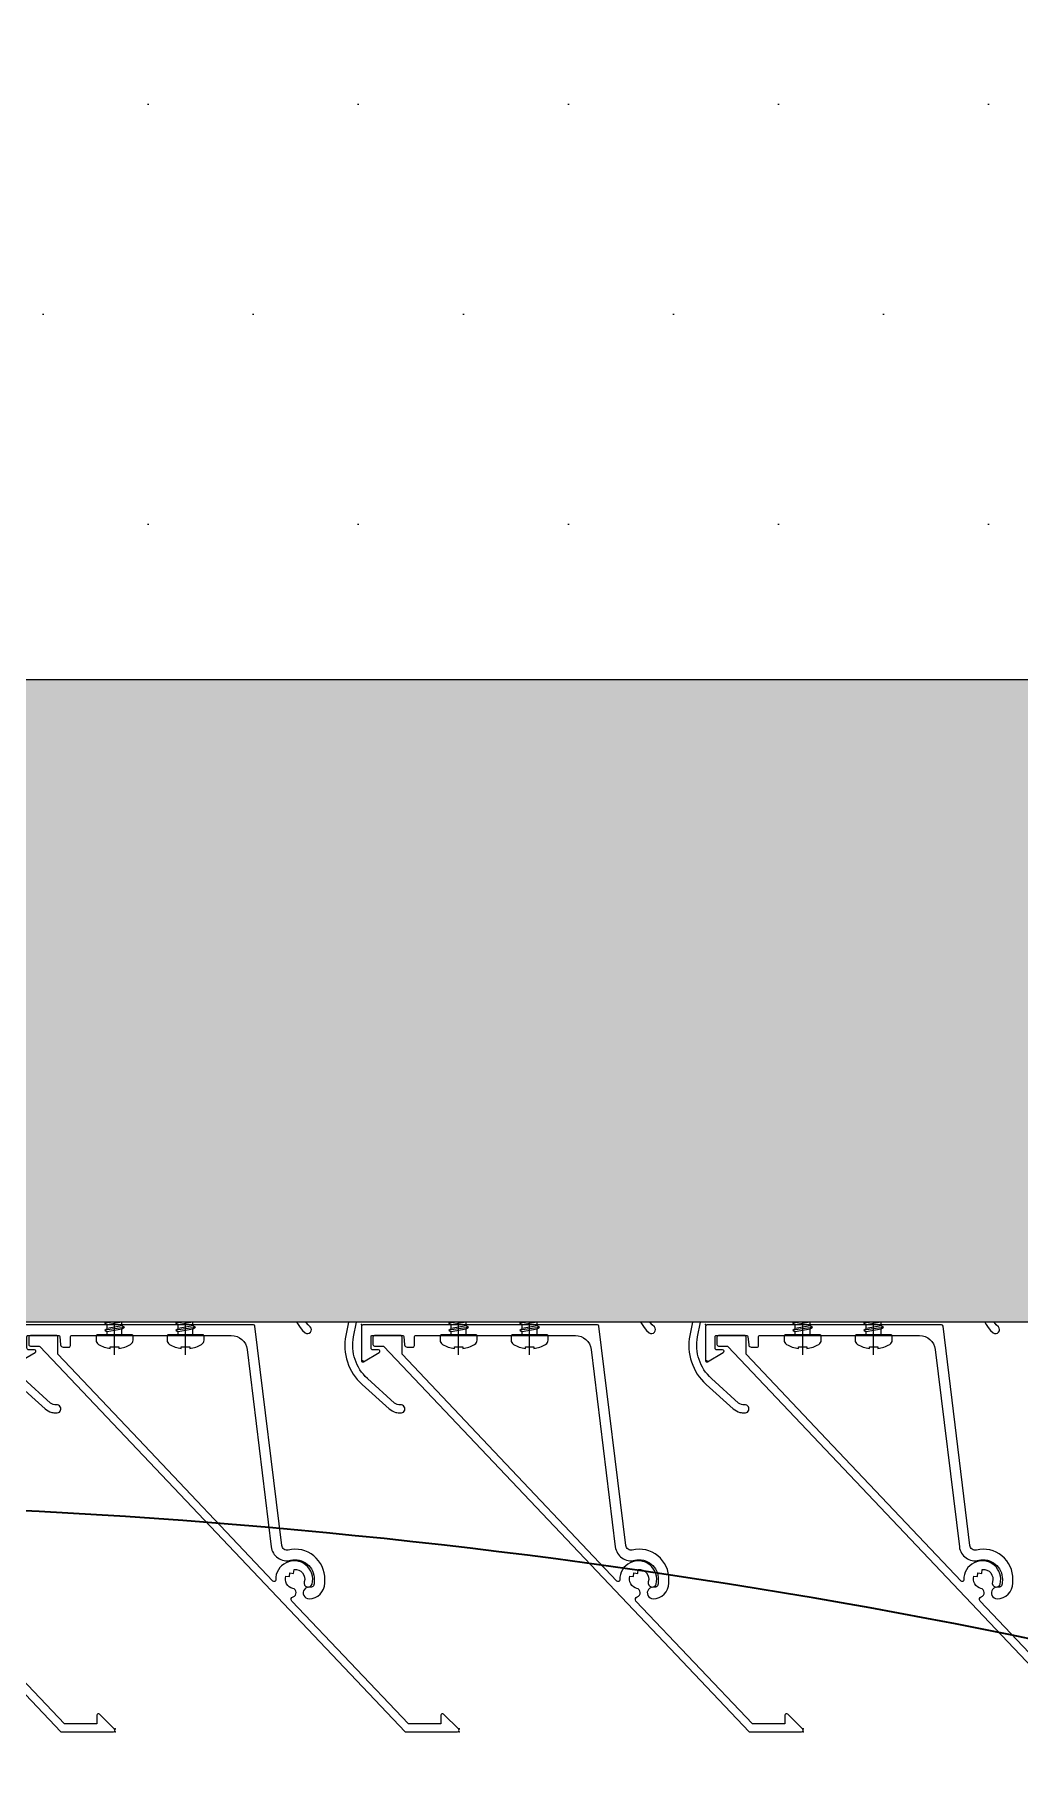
# Model space of a CAD drawing. Header units: millimetres. Extents: x -4391136 to -1798569, y -886572 to -291056.
# Drawn here: x -2454931.5 to -2454745.4, y -393615.9 to -393289.9 of the extents above; entities that cross this region are included whole.
import ezdxf

# ---------------------------------------------------------------- set-up
doc = ezdxf.new("R2010")
doc.units = ezdxf.units.MM
doc.set_wipeout_variables(frame=1)
for name, pattern in [('CENTER', [50.8, 31.75, -6.35, 6.35, -6.35]), ('XKITLINE00', [0]), ('XKITLINE02', [4, 2, -2])]:
    doc.linetypes.add(name, pattern=pattern)
for name, color, linetype in [('000 - STRUCTURE_STEEL_ACCESORIES_HATCH_', 7, 'Continuous'), ('000 - STRUCTURE_STEEL_ACCESORIES_HIDDEN_', 7, 'Continuous'), ('000 - STRUCTURE_STEEL_ACCESORIES_MAIN_COLOR_1', 7, 'Continuous'), ('000 - STRUCTURE_STEEL_FRAMING_CUT_COLOR_4', 7, 'Continuous'), ('000 - STRUCTURE_STEEL_FRAMING_HIDDEN_', 7, 'Continuous'), ('000 - STRUCTURE_STEEL_FRAMING_SUB_COLOR_2', 7, 'Continuous'), ('000 - STRUCTURE_STEEL_FRAMING_WIPEOUT_', 7, 'Continuous'), ('010 - ASPG_ACCESSORIES_MAIN_COLOR_1', 7, 'Continuous'), ('010 - ASPG_EXTR_MAIN_COLOR_2', 7, 'Continuous'), ('010 - ASPG_FLASHING_HATCH_', 7, 'Continuous'), ('010 - ASPG_FLASHING_MAIN_COLOR_2', 7, 'Continuous'), ('010 - ASPG_FLASHING_MAIN_COLOR_4', 7, 'Continuous'), ('010 - ASPG_FLASHING_WIPEOUT_', 7, 'Continuous'), ('010 - ASPG_FRAMING_MAIN_COLOR_1', 7, 'Continuous'), ('010 - ASPG_FRAMING_MAIN_COLOR_2', 7, 'Continuous'), ('010 - ASPG_FRAMING_SUB_COLOR_2', 7, 'Continuous'), ('010 - ASPG_FRAMING_WIPEOUT_', 7, 'Continuous'), ('_PP-Dim', 7, 'Continuous'), ('BOLT & SCREW', 7, 'Continuous'), ('Center Line', 7, 'CENTER'), ('Xref-C-1-PP17-AR-2214-01-B$0$A-GLAZ-CURT', 7, 'Continuous'), ('Xref-C-1-PP17-AR-2214-01-B$0$S-BEAM', 7, 'Continuous'), ('Xref-C-1-PP17-AR-2214-01-B$0$WALL-E', 7, 'Continuous')]:
    doc.layers.add(name, color=color, linetype=linetype)
doc.layers.add('000 - STRUCTURE_STEEL_FRAMING_DEF_SUB', color=7, linetype='Continuous', plot=False)
doc.layers.add('010 - ASPG_EXTR_DEF_SUB', color=7, linetype='Continuous', plot=False)
doc.layers.add('12-GRID', color=7, linetype='CENTER', lineweight=13)
doc.layers.add('SCREW', color=7, linetype='Continuous', lineweight=5)

# ---------------------------------------------------------------- blocks, each defined once
blk = doc.blocks.new('Xref-C-1-PP17-AR-2214-01-B$0$DPA_Curved type B - Curved Type B-31237759-ENTRANCE 2 - LOWER ROOF FLOOR PLAN01-flat-1')
at = {"layer": 'Xref-C-1-PP17-AR-2214-01-B$0$A-GLAZ-CURT', "lineweight": 9}
h = blk.add_hatch(dxfattribs=at)
h.set_pattern_fill('ACET-2D-FP_14', angle=90, style=0, pattern_type=2)
h.set_pattern_definition([(50, (2729937.74, 504833.4), (-459.03375, 385.17505), [76.2, -838.2]), (355, (2729937.7, 504833.4), (65.28253, 746.1827), [60.96, -670.56]), (100.451, (2729998.46, 504828.1), (-693.383, -127.89768), [64.76, -712.36]), (46.184, (2729937.7, 505036.6), (-648.5725, 622.30642), [114.3, -1257.3]), (96.636, (2730028.1, 505022.6), (-1050.5343, -122.21992), [97.14, -1068.54]), (351.184, (2729937.7, 505036.6), (172.19714, 1110.27497), [91.44, -1005.84]), (21, (2730039.34, 504985.8), (-214.74339, 559.42566), [76.2, -838.2]), (326, (2730039.3, 504985.8), (418.85394, 620.9765), [60.96, -670.56]), (71.451, (2730089.9, 504951.7), (-668.45247, 224.29692), [64.76, -712.36]), (37.5, (2729937.74, 504833.4), (-158.769242, 206.912105), [33.528, -628.904, 33.528, -1320.292]), (37.5, (2729937.74, 504833.4), (-158.769242, 206.912105), [-695.96, -647.192, 33.528, -639.572]), (7.5, (2729937.74, 504833.4), (-47.303606, 359.30656), [33.528, -354.584, 33.528, -870.204]), (7.5, (2729937.74, 504833.4), (-47.303606, 359.30656), [-421.64, -613.664, 33.528, -223.012]), (327.5, (2729711.17, 504833.4), (146.191164, 229.474162), [33.528, -220.472, -1844.04]), (327.5, (2729711.17, 504833.4), (146.191164, 229.474162), [-254, 33.528, -758.952, -1051.56]), (327.5, (2729711.17, 504833.4), (146.191164, 229.474162), [-1046.48, 33.528, -1018.032]), (317.5, (2729609.57, 504833.4), (321.09789, 350.41686), [33.528, -296.672, 33.528, -1239.52]), (317.5, (2729609.57, 504833.4), (321.09789, 350.41686), [-363.728, -492.76, 33.528, -713.232])])
h.paths.add_polyline_path([(0, -750), (150, -750), (150, -700), (190, -700), (200, -690), (173.11, -576.68), (156.87, -461.34), (151.45, -345), (156.87, -228.66), (173.28, -112.6), (200, 0), (173.11, 113.32), (156.87, 228.66), (151.45, 345), (156.87, 461.34), (173.28, 577.4), (200, 690), (190, 700), (150, 700), (150, 750), (0, 750)])
at = {"layer": 'Xref-C-1-PP17-AR-2214-01-B$0$A-GLAZ-CURT', "color": 7, "lineweight": 35}
blk.add_line((0, 750), (0, -750), dxfattribs=at)
blk.add_arc((1401.48, 345), 1250.03, 163.97881, 196.02119, dxfattribs=at)
blk = doc.blocks.new('W-1-PP17-ENT2_REV00_20260526-152612_EX_LOPF-1')
at = {"layer": 'Xref-C-1-PP17-AR-2214-01-B$0$S-BEAM', "color": 7}
blk.add_line((-19235, -10205.02), (470, -10205.02), dxfattribs=at)
at = {"layer": 'Xref-C-1-PP17-AR-2214-01-B$0$WALL-E', "color": 7}
blk.add_line((970, -10205), (-13435, -10205), dxfattribs=at)
at = {"color": 7, "rotation": 270}
blk.add_blockref('Xref-C-1-PP17-AR-2214-01-B$0$DPA_Curved type B - Curved Type B-31237759-ENTRANCE 2 - LOWER ROOF FLOOR PLAN01-flat-1', (-8184.45, -10205.01), dxfattribs=at)
blk = doc.blocks.new('000_ASPG_TYP_FILES_STRUCTURE_STEEL_BK')
at = {"layer": '000 - STRUCTURE_STEEL_ACCESORIES_HIDDEN_', "color": 7}
blk.add_lwpolyline([(0, 7), (5, 7), (5, -7), (0, -7)], close=True, dxfattribs=at)
at = {"layer": '000 - STRUCTURE_STEEL_ACCESORIES_MAIN_COLOR_1', "color": 7}
for points in [[(0, -30), (60, -30), (60, 30), (0, 30)], [(0, -30), (5, -30), (5, 30), (0, 30)]]:
    blk.add_lwpolyline(points, close=True, dxfattribs=at)
blk = doc.blocks.new('000_CKST_FAMELINE_STEEL_STRUCTURE-COLUMN_TOP_VIEW')
at = {"layer": '000 - STRUCTURE_STEEL_FRAMING_DEF_SUB', "color": 7, "linetype": 'XKITLINE00', "lineweight": 0}
for p, q in [((0, 76), (0, 104)), ((26, 90), (-26, 90)), ((0, 14), (0, -14)), ((26, 0), (-26, 0)), ((0, -76), (0, -104)), ((26, -90), (-26, -90))]:
    blk.add_line(p, q, dxfattribs=at)
at = {"layer": '000 - STRUCTURE_STEEL_FRAMING_SUB_COLOR_2', "color": 7}
for p, q in [((-70, 110), (-90, 130)), ((70, 110), (90, 130)), ((-70, -110), (-90, -130)), ((70, -110), (90, -130))]:
    blk.add_line(p, q, dxfattribs=at)
for points in [[(90, 130), (-90, 130), (-90, -130), (90, -130)], [(70, 110), (-70, 110), (-70, -110), (70, -110)]]:
    blk.add_lwpolyline(points, close=True, dxfattribs=at)
for points in [[(15, 83), (-15, 83, -0.414214), (-22, 90, -0.414214), (-15, 97), (15, 97, -0.414214), (22, 90), (22, 90, -0.414214)], [(15, -83), (-15, -83, 0.414214), (-22, -90, 0.414214), (-15, -97), (15, -97, 0.414214), (22, -90), (22, -90, 0.414214)]]:
    blk.add_lwpolyline(points, format="xyb", close=True, dxfattribs=at)
at = {"color": 7, "rotation": 270}
blk.add_blockref('000_ASPG_TYP_FILES_STRUCTURE_STEEL_BK', (0, -3), dxfattribs=at)
at = {"color": 7}
blk.add_wipeout([(50, 50), (50, -50), (170, -50), (170, 50)], dxfattribs=at).dxf.layer = '000 - STRUCTURE_STEEL_FRAMING_WIPEOUT_'
at = {"layer": '000 - STRUCTURE_STEEL_ACCESORIES_HATCH_'}
h = blk.add_hatch(dxfattribs=at)
h.set_pattern_fill('ANSI32', scale=25, angle=270)
h.set_pattern_definition([(315, (1524.514, 2469.062), (6.629126, 6.629126), []), (315, (1524.514, 2464.642), (6.629126, 6.629126), [])])
h.paths.add_polyline_path([(-50, -50), (-42, -50), (-42, -3), (42, -3), (42, -50), (50, -50), (50, 50), (42, 50), (42, 3), (-42, 3), (-42, 50), (-50, 50)])
at = {"layer": '000 - STRUCTURE_STEEL_FRAMING_CUT_COLOR_4', "color": 7, "lineweight": 0}
blk.add_lwpolyline([(-50, -50), (-42, -50), (-42, -3), (42, -3), (42, -50), (50, -50), (50, 50), (42, 50), (42, 3), (-42, 3), (-42, 50), (-50, 50)], close=True, dxfattribs=at)
at = {"layer": '000 - STRUCTURE_STEEL_FRAMING_DEF_SUB', "color": 7, "linetype": 'XKITLINE00', "lineweight": 0}
for p, q in [((110, 44), (110, 16)), ((96, 30), (124, 30)), ((110, -16), (110, -44)), ((96, -30), (124, -30))]:
    blk.add_line(p, q, dxfattribs=at)
at = {"layer": '000 - STRUCTURE_STEEL_FRAMING_HIDDEN_', "color": 7, "linetype": 'XKITLINE02', "ltscale": 4}
for p, q in [((56, -50), (56, 50)), ((50, 3), (170, 3)), ((50, -3), (170, -3))]:
    blk.add_line(p, q, dxfattribs=at)
at = {"layer": '000 - STRUCTURE_STEEL_FRAMING_SUB_COLOR_2', "color": 7}
for p, q in [((50, 3), (50, -3)), ((170, 3), (170, -3))]:
    blk.add_line(p, q, dxfattribs=at)
blk.add_lwpolyline([(50, 50), (50, -50), (170, -50), (170, 50)], close=True, dxfattribs=at)
for centre in [(110, 30), (110, -30)]:
    blk.add_circle(centre, 7, dxfattribs=at)
blk = doc.blocks.new('*U1996')
at = {"color": 7}
blk.add_wipeout([(0, 0), (6970, 0), (6970, 119.925), (0, 119.925)], dxfattribs=at).dxf.layer = '010 - ASPG_FRAMING_WIPEOUT_'
at = {"layer": '010 - ASPG_FRAMING_MAIN_COLOR_1', "color": 7}
for p, q in [((6970, 119.925), (0, 119.925)), ((0, 0), (0, 119.925)), ((0, 114.85), (6970, 114.85)), ((0, 109.54), (6970, 109.54)), ((0, 10.385), (6970, 10.385)), ((0, 5.31), (6970, 5.31)), ((0, 0), (6970, 0))]:
    blk.add_line(p, q, dxfattribs=at)
blk = doc.blocks.new('PZG35-9D5')
at = {"layer": 'Center Line', "color": 7}
blk.add_line((0, 3.73), (0, -10.53), dxfattribs=at)
at = {"layer": 'SCREW', "color": 7}
for p, q in [((-1.4, 0), (-1.4, -1.09)), ((1.4, 0), (1.4, -0.59)), ((-1.85, -1.4), (1.85, -0.9)), ((-1.85, -1.4), (-1.4, -1.09)), ((-1.85, -1.4), (-1.4, -1.71)), ((-1.85, -2.7), (1.85, -2.2)), ((-1.85, -2.7), (-1.4, -2.39)), ((-1.85, -2.7), (-1.4, -3.01)), ((-1.4, -1.09), (1.4, -0.59)), ((-1.4, -1.71), (1.4, -1.21)), ((-1.4, -1.71), (-1.4, -2.39)), ((-1.4, -2.39), (1.4, -1.89)), ((-1.4, -3.01), (1.4, -2.51)), ((-1.4, -3.01), (-1.4, -3.69)), ((0.56, -3.34), (1.4, -3.19)), ((1.85, -0.9), (1.4, -0.59)), ((1.85, -0.9), (1.4, -1.21)), ((1.4, -1.21), (1.4, -1.89)), ((1.85, -2.2), (1.4, -1.89)), ((1.85, -2.2), (1.4, -2.51)), ((1.4, -2.51), (1.4, -3.19)), ((1.85, -3.5), (1.4, -3.19)), ((-1.85, -4), (-1.4, -3.69)), ((-1.85, -4), (-0.99, -3.88)), ((-1.85, -4), (-1.4, -4.31)), ((-1.4, -3.69), (-0.84, -3.59)), ((-1.4, -4.31), (-1.18, -4.27)), ((-1.4, -4.31), (-1.4, -8.1)), ((0.71, -3.65), (1.85, -3.5)), ((0.71, -3.93), (1.4, -3.81)), ((0.71, -4.61), (1.4, -4.49)), ((0.71, -4.95), (1.85, -4.8)), ((0.71, -5.23), (1.4, -5.11)), ((1.85, -3.5), (1.4, -3.81)), ((1.4, -3.81), (1.4, -4.49)), ((1.85, -4.8), (1.4, -4.49)), ((1.85, -4.8), (1.4, -5.11)), ((1.4, -5.11), (1.4, -8.1)), ((0, -9.5), (-1.4, -8.1)), ((0, -9.5), (1.4, -8.1))]:
    blk.add_line(p, q, dxfattribs=at)
blk.add_lwpolyline([(0, -9.5), (0.71, -5.23), (0.71, -3.6, 0.417657), (0.41, -3.3, 0.108102), (-0.84, -3.59), (-1.4, -4.7)], format="xyb", dxfattribs=at)
blk = doc.blocks.new('*U3396')
at = {"layer": 'SCREW', "color": 7}
blk.add_lwpolyline([(3.03, 1.78, 0.09906), (0.8, 2.55), (0.8, 2.27), (-0.8, 2.27), (-0.8, 2.55, 0.09906), (-3.03, 1.78, 0.266588), (-3.5, 0.96), (-3.5, 0.2, 0.414214), (-3.3, 0), (3.3, 0, 0.414214), (3.5, 0.2), (3.5, 0.96, 0.266588)], format="xyb", close=True, dxfattribs=at)
blk.add_blockref('PZG35-9D5', (0, 0), dxfattribs=at)
blk = doc.blocks.new('*U3399')
at = {"color": 7}
blk.add_point((0, 0), dxfattribs=at)
at = {"layer": '010 - ASPG_ACCESSORIES_MAIN_COLOR_1', "color": 7}
blk.add_lwpolyline([(-39.7, -0.6, 0.414214), (-40, -0.9), (-40, -7.37, 0.57735), (-39.65, -7.57), (-36.64, -5.83, 0.767327), (-36.79, -5.3), (-37.9, -5.3, -0.414214), (-38.2, -5), (-38.2, -2.8, -0.414214), (-38, -2.6), (-32.18, -2.6, -0.388879), (-31.98, -2.78), (-31.85, -4.34, 0.388879), (-31.35, -4.8), (-30.3, -4.8, 0.414214), (-30, -4.5), (-30, -2.9, -0.414214), (-29.7, -2.6), (0.41, -2.6, -0.378969), (3.39, -5.24), (7.95, -42.52, 0.446593), (11.62, -45.08, -0.489802), (16.08, -48.68), (16.06, -49.36, -0.18248), (15.8, -50.02, -0.267949), (15.33, -50.17, 1.122115), (15.1, -52.34, 0.405004), (18.06, -49.4), (18.08, -48.72, 0.489805), (11.16, -43.13, -0.446597), (9.94, -42.28), (4.87, -0.85, 0.364176), (4.57, -0.6)], format="xyb", close=True, dxfattribs=at)
at = {"layer": '010 - ASPG_EXTR_DEF_SUB', "color": 7}
for p in [(-40, -0.5), (43.44, -76.9), (43.44, -77.5)]:
    blk.add_point(p, dxfattribs=at)
at = {"layer": '010 - ASPG_EXTR_MAIN_COLOR_2', "color": 7}
blk.add_lwpolyline([(11.37, -48.15), (11.47, -47.44), (12.18, -47.56), (12.29, -46.79, -0.535538), (14.19, -49.17, 0.991572), (15.66, -49.58, 1.157025), (8.79, -48.77, -0.688558), (8.27, -48.99), (-17.14, -22.17), (-32.34, -6.13), (-32.34, -2.9, 0.414312), (-32.64, -2.6), (-37.54, -2.6, 0.414116), (-37.84, -2.9), (-37.84, -4.3, 0.414214), (-37.54, -4.6), (-35.99, -4.6, -0.205895), (-35.77, -4.69), (33.23, -77.5), (43.14, -77.5, 0.668179), (43.36, -76.99), (40.52, -74.15, 0.668179), (40.01, -74.36), (40.01, -76), (33.87, -76), (11.86, -52.78, -0.558354), (12.08, -51.95, 0.766275), (12.04, -50.39, -0.438583), (10.71, -48.05)], format="xyb", close=True, dxfattribs=at)
at = {"layer": 'SCREW', "color": 7, "rotation": 180}
for p in [(-21.65, -2.5), (-8.24, -2.5)]:
    blk.add_blockref('*U3396', p, dxfattribs=at)
blk = doc.blocks.new('*U3050')
at = {"color": 7}
blk.add_wipeout([(1440, 4), (60, 4), (60, 69.3), (1440, 69.3)], dxfattribs=at).dxf.layer = '010 - ASPG_FRAMING_WIPEOUT_'
at = {"layer": '010 - ASPG_FRAMING_MAIN_COLOR_2', "color": 7}
blk.add_lwpolyline([(1410, 69.3), (90, 69.3), (90, 6), (1410, 6)], close=True, dxfattribs=at)
at = {"layer": '010 - ASPG_FRAMING_SUB_COLOR_2', "color": 7}
for points in [[(1440, 4), (60, 4), (60, 69.3), (1440, 69.3)], [(60, 2), (60, 4), (1440, 4), (1440, 2)]]:
    blk.add_lwpolyline(points, close=True, dxfattribs=at)
at = {"color": 7, "xscale": -1, "rotation": 180}
for p in [(1131.77, 69.3), (1196.77, 69.3), (1261.77, 69.3), (1326.77, 69.3)]:
    blk.add_blockref('*U3399', p, dxfattribs=at)
blk = doc.blocks.new('W-1-PP17-ENT2_REV00_20260528-225335_ASPG_UPPF')
at = {"color": 7, "rotation": 270}
blk.add_blockref('000_CKST_FAMELINE_STEEL_STRUCTURE-COLUMN_TOP_VIEW', (-7500, -10035), dxfattribs=at)
at = {"color": 7, "xscale": -1, "zscale": -1, "rotation": 180}
blk.add_blockref('*U3050', (-8935, -10253), dxfattribs=at)
at = {"color": 7}
blk.add_blockref('*U1996', (-7750, -10205), dxfattribs=at)
blk = doc.blocks.new('*U3395')
at = {"layer": '12-GRID', "color": 7, "linetype": 'CENTER'}
for p, q in [((0, -6.2), (0, 2.2)), ((-4.2, -2), (4.2, -2))]:
    blk.add_line(p, q, dxfattribs=at)
at = {"layer": 'BOLT & SCREW', "color": 7}
for p, q in [((-0.55, -1.77), (-1.77, -1.56)), ((-0.55, -2.23), (-1.77, -2.44)), ((-0.46, -1.77), (-0.88, -1.56)), ((-0.46, -2.23), (-0.88, -2.44)), ((-0.23, -1.45), (-0.44, -0.23)), ((-0.23, -1.54), (-0.44, -1.12)), ((-0.23, -2.46), (-0.44, -2.88)), ((-0.23, -2.55), (-0.44, -3.77)), ((0.23, -1.45), (0.44, -0.23)), ((0.23, -1.54), (0.44, -1.12)), ((0.44, -2.88), (0.23, -2.46)), ((0.23, -2.55), (0.44, -3.77)), ((0.46, -1.77), (0.88, -1.56)), ((0.46, -2.23), (0.88, -2.44)), ((0.55, -1.77), (1.77, -1.56)), ((0.55, -2.23), (1.77, -2.44))]:
    blk.add_line(p, q, dxfattribs=at)
for points in [[(-1.77, -1.56), (-0.88, -1.56, 0.414214), (-0.44, -1.12), (-0.44, -0.23), (0.44, -0.23), (0.44, -1.12, 0.414214), (0.88, -1.56), (1.77, -1.56), (1.77, -2.44), (0.88, -2.44, 0.414214), (0.44, -2.88), (0.44, -3.77), (-0.44, -3.77), (-0.44, -2.88, 0.414214), (-0.88, -2.44), (-1.77, -2.44)], [(0.23, -2.46, -0.414214), (0.46, -2.23), (0.55, -2.23), (0.55, -1.77), (0.46, -1.77, -0.414214), (0.23, -1.54), (0.23, -1.45), (-0.23, -1.45), (-0.23, -1.54, -0.414214), (-0.46, -1.77), (-0.55, -1.77), (-0.55, -2.23), (-0.46, -2.23, -0.414214), (-0.23, -2.46), (-0.23, -2.55), (0.23, -2.55)]]:
    blk.add_lwpolyline(points, format="xyb", close=True, dxfattribs=at)
blk.add_circle((0, -2), 3.5, dxfattribs=at)
blk = doc.blocks.new('*U3043')
at = {"layer": '010 - ASPG_EXTR_DEF_SUB', "color": 7}
for p in [(1105, 0), (1170, 0)]:
    blk.add_point(p, dxfattribs=at)
at = {"layer": '010 - ASPG_EXTR_MAIN_COLOR_2', "color": 7}
for points in [[(1039.88, -4.46), (1045, -9.08, 0.125884), (1046.27, -9.75, 0.044275), (1047.09, -9.87, 1.107655), (1047.13, -8.33, -0.215596), (1046.02, -7.99), (1040.89, -3.35, -0.263611)], [(1042.99, 26.93, -0.229021), (1045.7, 26.89, -0.381721), (1050.27, 9.07, 0.977382), (1051.62, 8.41, 0.361105), (1047.41, 27.5, -0.496126), (1047.44, 30.69, 0.003188), (1049.06, 31.9, -0.002827), (1050.56, 33.07, 0.077048), (1083.74, 68.44, -0.247674), (1083.99, 68.57), (1085.98, 68.57, -0.044131), (1086.47, 68.5, -0.125846), (1088.96, 67.21, -0.098851), (1089.82, 66.03, -0.205828), (1089.79, 61.2, -0.115116), (1086.37, 57.18, 0.822373), (1087.46, 56.1, 0.109185), (1091.15, 60.56, 0.208323), (1091.19, 66.64, 0.100528), (1089.97, 68.32, 0.145116), (1086.29, 70.07), (1070.76, 70.07, 0.433659), (1070.46, 69.75), (1070.84, 63.96, 0.082069), (1070.86, 63.87, 0.720654), (1072.33, 63.97, 0.079224), (1072.34, 64.07), (1072.07, 68.14, -0.433659), (1072.47, 68.57), (1080.86, 68.57, -0.607385), (1081.35, 67.62, -0.045829), (1062.78, 45.76, -0.560492), (1062.29, 45.89, 0.31786), (1059.21, 48.24, 0.953288), (1059.08, 46.72, -2.423004), (1057.26, 44.89, 0.952315), (1055.74, 44.76, 0.300821), (1057.89, 41.76, -0.560492), (1057.98, 41.25, -0.019425), (1048.62, 33.46, -0.552501), (1048.15, 33.64, 0.344461), (1044.99, 36.3, 0.952015), (1044.86, 34.78, -2.423186), (1043.04, 32.95, 0.952015), (1041.52, 32.82, 0.2854), (1043.49, 29.89, -0.553378), (1043.56, 29.38, 0.030674), (1028.46, 15.06, 0.4171)], [(1238.56, 29.38, 0.030674), (1223.46, 15.06, 0.4171), (1224.11, 5.27, 0.935553), (1225.1, 6.41, -0.43441), (1224.8, 14.29, -0.014998), (1231.92, 21.45, -0.738349)]]:
    blk.add_lwpolyline(points, format="xyb", dxfattribs=at)
for points in [[(1135.76, 70.07, 0.433659), (1135.46, 69.75), (1135.84, 63.96, 0.082069), (1135.86, 63.87, 0.720654), (1137.33, 63.97, 0.079224), (1137.34, 64.07), (1137.07, 68.14, -0.433659), (1137.47, 68.57), (1145.86, 68.57, -0.607385), (1146.35, 67.62, -0.045829), (1127.78, 45.76, -0.560492), (1127.29, 45.89, 0.31786), (1124.21, 48.24, 0.953288), (1124.08, 46.72, -2.423004), (1122.26, 44.89, 0.952315), (1120.74, 44.76, 0.300821), (1122.89, 41.76, -0.560492), (1122.98, 41.25, -0.019425), (1113.62, 33.46, -0.552501), (1113.15, 33.64, 0.344461), (1109.99, 36.3, 0.952015), (1109.86, 34.78, -2.423186), (1108.04, 32.95, 0.952015), (1106.52, 32.82, 0.2854), (1108.49, 29.89, -0.553378), (1108.56, 29.38, 0.030674), (1093.46, 15.06, 0.4171), (1094.11, 5.27, 0.935553), (1095.1, 6.41, -0.43441), (1094.8, 14.29, -0.014998), (1101.92, 21.45, -0.738349), (1104.92, 19.76, 0.004917), (1101.81, 4.8, 0.263611), (1104.88, -4.46), (1110, -9.08, 0.125884), (1111.27, -9.75, 0.044275), (1112.09, -9.87, 1.107655), (1112.13, -8.33, -0.215596), (1111.02, -7.99), (1105.89, -3.35, -0.263611), (1103.28, 4.51, -0.004855), (1106.34, 19.26, 0.23396), (1105.82, 21.95, -0.24081), (1105.71, 24.9, -0.104157), (1105.78, 25), (1107.99, 26.93, -0.229021), (1110.7, 26.89, -0.381721), (1115.27, 9.07, 0.977382), (1116.62, 8.41, 0.361105), (1112.41, 27.5, -0.496126), (1112.44, 30.69, 0.003188), (1114.06, 31.9, -0.002827), (1115.56, 33.07, 0.077048), (1148.74, 68.44, -0.247674), (1148.99, 68.57), (1150.98, 68.57, -0.044131), (1151.47, 68.5, -0.125846), (1153.96, 67.21, -0.098851), (1154.82, 66.03, -0.205828), (1154.79, 61.2, -0.115116), (1151.37, 57.18, 0.822373), (1152.46, 56.1, 0.109185), (1156.15, 60.56, 0.208323), (1156.19, 66.64, 0.100528), (1154.97, 68.32, 0.145116), (1151.29, 70.07)], [(1200.76, 70.07, 0.433659), (1200.46, 69.75), (1200.84, 63.96, 0.082069), (1200.86, 63.87, 0.720654), (1202.33, 63.97, 0.079224), (1202.34, 64.07), (1202.07, 68.14, -0.433659), (1202.47, 68.57), (1210.86, 68.57, -0.607385), (1211.35, 67.62, -0.045829), (1192.78, 45.76, -0.560492), (1192.29, 45.89, 0.31786), (1189.21, 48.24, 0.953288), (1189.08, 46.72, -2.423004), (1187.26, 44.89, 0.952315), (1185.74, 44.76, 0.300821), (1187.89, 41.76, -0.560492), (1187.98, 41.25, -0.019425), (1178.62, 33.46, -0.552501), (1178.15, 33.64, 0.344461), (1174.99, 36.3, 0.952015), (1174.86, 34.78, -2.423186), (1173.04, 32.95, 0.952015), (1171.52, 32.82, 0.2854), (1173.49, 29.89, -0.553378), (1173.56, 29.38, 0.030674), (1158.46, 15.06, 0.4171), (1159.11, 5.27, 0.935553), (1160.1, 6.41, -0.43441), (1159.8, 14.29, -0.014998), (1166.92, 21.45, -0.738349), (1169.92, 19.76, 0.004917), (1166.81, 4.8, 0.263611), (1169.88, -4.46), (1175, -9.08, 0.125884), (1176.27, -9.75, 0.044275), (1177.09, -9.87, 1.107655), (1177.13, -8.33, -0.215596), (1176.02, -7.99), (1170.89, -3.35, -0.263611), (1168.28, 4.51, -0.004855), (1171.34, 19.26, 0.23396), (1170.82, 21.95, -0.24081), (1170.71, 24.9, -0.104157), (1170.78, 25), (1172.99, 26.93, -0.229021), (1175.7, 26.89, -0.381721), (1180.27, 9.07, 0.977382), (1181.62, 8.41, 0.361105), (1177.41, 27.5, -0.496126), (1177.44, 30.69, 0.003188), (1179.06, 31.9, -0.002827), (1180.56, 33.07, 0.077048), (1213.74, 68.44, -0.247674), (1213.99, 68.57), (1215.98, 68.57, -0.044131), (1216.47, 68.5, -0.125846), (1218.96, 67.21, -0.098851), (1219.82, 66.03, -0.205828), (1219.79, 61.2, -0.115116), (1216.37, 57.18, 0.822373), (1217.46, 56.1, 0.109185), (1221.15, 60.56, 0.208323), (1221.19, 66.64, 0.100528), (1219.97, 68.32, 0.145116), (1216.29, 70.07)]]:
    blk.add_lwpolyline(points, format="xyb", close=True, dxfattribs=at)
at = {"color": 7, "rotation": 179.999999999989}
for p in [(1059.09, 42.89), (1124.09, 42.89), (1189.09, 42.89), (1044.87, 30.95), (1109.87, 30.95), (1174.87, 30.95)]:
    blk.add_blockref('*U3395', p, dxfattribs=at)
blk = doc.blocks.new('*U3060')
at = {"color": 7}
blk.add_wipeout([(0, -52), (3000, -52), (3000, -298), (0, -298)], dxfattribs=at).dxf.layer = '010 - ASPG_FLASHING_WIPEOUT_'
at = {"layer": '010 - ASPG_FLASHING_HATCH_'}
h = blk.add_hatch(dxfattribs=at)
h.set_pattern_fill('DOTS', scale=0.5)
h.set_pattern_definition([(0, (0, 0), (19.84375, 39.6875), [0, -39.6875])])
h.paths.add_polyline_path([(0, -52), (3000, -52), (3000, -298), (0, -298)])
at = {"layer": '010 - ASPG_FLASHING_MAIN_COLOR_2', "color": 7}
blk.add_lwpolyline([(0, -52), (3000, -52), (3000, -298), (0, -298)], close=True, dxfattribs=at)
at = {"color": 7}
blk.add_wipeout([(0, 69.3), (3000, 69.3), (3000, -52), (0, -52)], dxfattribs=at).dxf.layer = '010 - ASPG_FLASHING_WIPEOUT_'
at = {"layer": '010 - ASPG_FLASHING_HATCH_'}
h = blk.add_hatch(dxfattribs=at)
h.set_pattern_fill('DOTS', scale=0.1)
h.set_pattern_definition([(0, (0, 0), (3.96875, 7.9375), [0, -7.9375])])
h.paths.add_polyline_path([(0, 69.3), (3000, 69.3), (3000, -52), (0, -52)])
at = {"layer": '010 - ASPG_FLASHING_MAIN_COLOR_4', "color": 7}
blk.add_lwpolyline([(0, 69.3), (3000, 69.3), (3000, -52), (0, -52)], close=True, dxfattribs=at)

msp = doc.modelspace()

# ---------------------------------------------------------------- block references
at = {"color": 7}
msp.add_blockref('W-1-PP17-ENT2_REV00_20260528-225335_ASPG_UPPF', (-2447156.51, -383210.87), dxfattribs=at)

# ---------------------------------------------------------------- next in the draw order: block references
msp.add_blockref('*U3043', (-2455974.51, -393540.54), dxfattribs=at)

# ---------------------------------------------------------------- next in the draw order: block references
at = {"layer": '_PP-Dim', "color": 7}
msp.add_blockref('W-1-PP17-ENT2_REV00_20260526-152612_EX_LOPF-1', (-2447156.51, -383210.87), dxfattribs=at)

# ---------------------------------------------------------------- next in the draw order: block references
at = {"color": 7, "xscale": -1, "rotation": 180}
msp.add_blockref('*U3060', (-2456091.51, -393463.87), dxfattribs=at)

doc.saveas('drawing.dxf')
